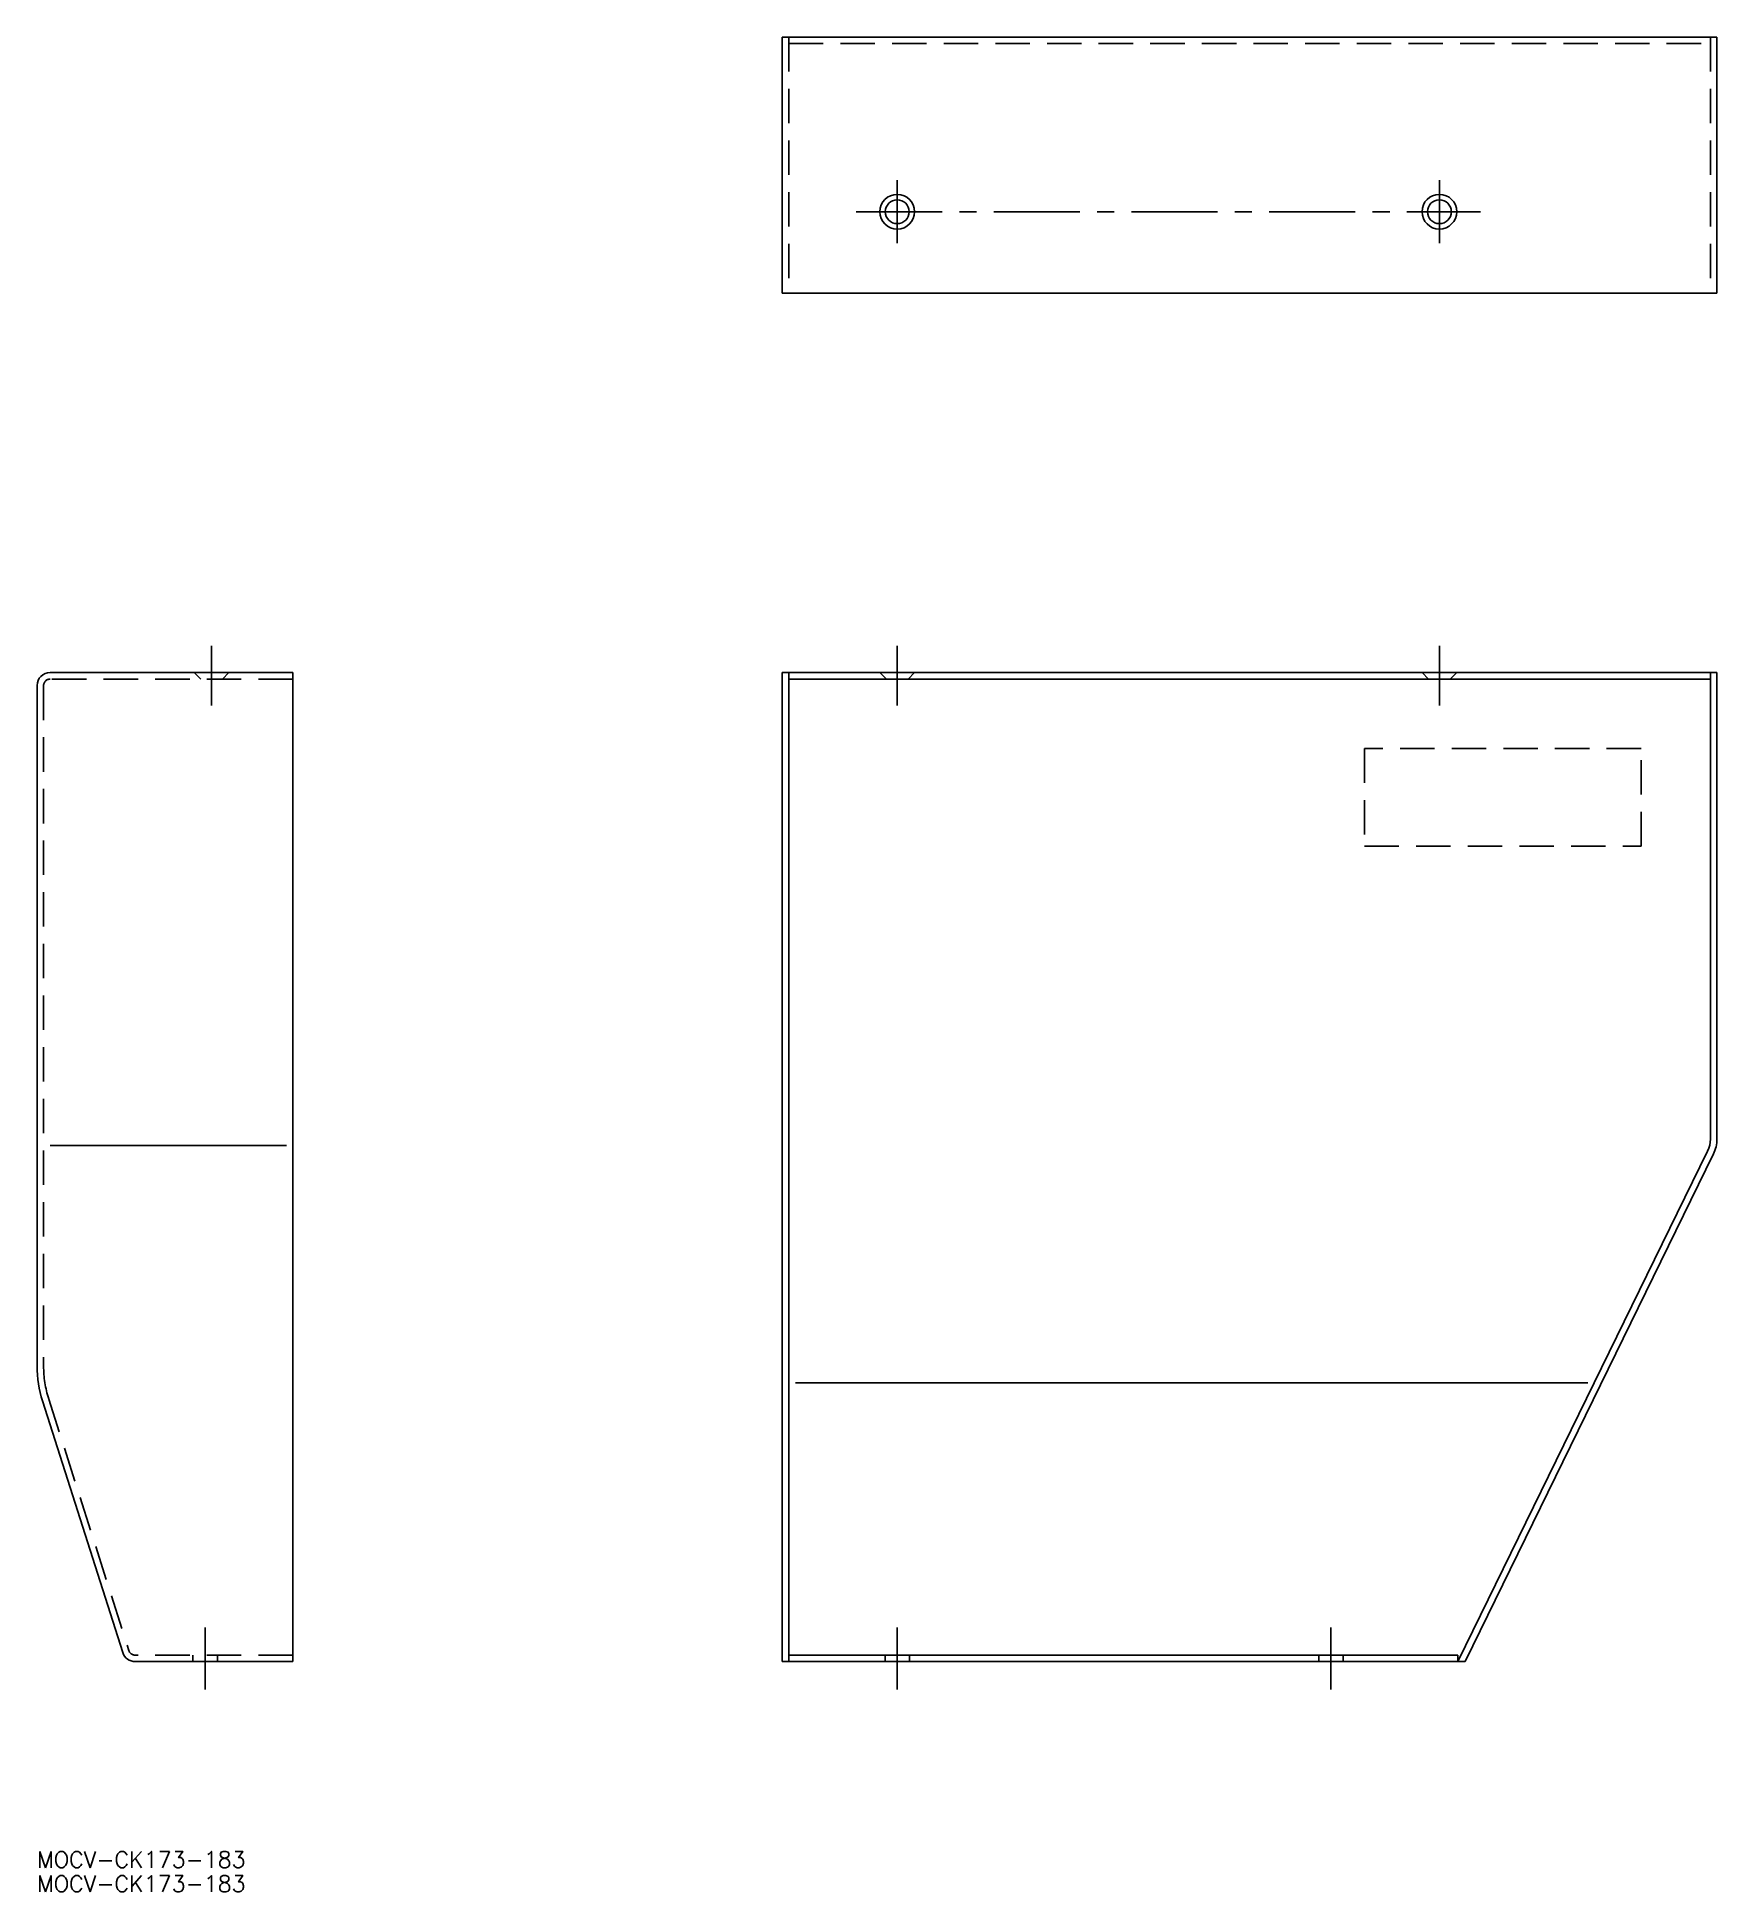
# Model space of a CAD drawing. Extents: x 0 to 310, y -7 to 335.
import ezdxf

# ---------------------------------------------------------------- set-up
doc = ezdxf.new("R2010")
doc.units = 0
doc.header["$LTSCALE"] = 0.5
doc.linetypes.add('CENTER', pattern=[50.8, 31.75, -6.35, 6.35, -6.35])
doc.linetypes.add('DASHED', pattern=[19.05, 12.7, -6.35])
doc.layers.get('0').update_dxf_attribs({"linetype": 'CONTINUOUS'})
doc.layers.add('CENTER', color=1, linetype='CENTER')
doc.styles.get("Standard").update_dxf_attribs({"font": 'txt.shx', "height": 3, "bigfont": 'bigfont.shx'})

# ---------------------------------------------------------------- blocks, each defined once
blk = doc.blocks.new('*U33')
at = {"color": 7, "linetype": 'CONTINUOUS'}
blk.add_text('MOCV-CK173-183', height=3, dxfattribs=at).set_placement((0, -3))
blk = doc.blocks.new('*U34')
at = {"color": 7, "linetype": 'CONTINUOUS'}
blk.add_text('MOCV-CK173-183', height=3, dxfattribs=at).set_placement((0, -7.47))

msp = doc.modelspace()

# ---------------------------------------------------------------- linework, layer by layer
at = {"color": 7, "linetype": 'CONTINUOUS'}
for p, q in [((137.47, 334.6), (137.47, 287.4)), ((137.47, 334.6), (309.87, 334.6)), ((309.87, 334.6), (309.87, 287.4)), ((137.47, 287.4), (309.87, 287.4)), ((47.2, 217.4), (2.4, 217.4)), ((47.2, 217.4), (47.2, 35)), ((137.47, 217.4), (309.87, 217.4)), ((137.47, 35), (137.47, 217.4)), ((138.67, 217.4), (138.67, 35)), ((138.67, 216.2), (308.67, 216.2)), ((308.67, 217.4), (308.67, 131.36)), ((309.87, 217.4), (309.87, 131.35)), ((0, 215), (0, 89.51)), ((308.16, 129.16), (262.08, 35)), ((263.42, 35), (309.24, 128.64)), ((1, 83.07), (15.79, 36.67)), ((47.2, 35), (18.08, 35)), ((263.42, 35), (137.47, 35)), ((138.67, 36.2), (262.08, 36.2)), ((262.08, 35), (262.08, 36.2))]:
    msp.add_line(p, q, dxfattribs=at)
at = {"color": 3, "linetype": 'DASHED'}
for p, q in [((138.67, 334.6), (138.67, 287.4)), ((138.67, 333.4), (308.67, 333.4)), ((308.67, 334.6), (308.67, 287.4)), ((47.2, 216.2), (2.4, 216.2)), ((29, 217.4), (30.2, 216.2)), ((35.4, 217.4), (34.2, 216.2)), ((155.47, 217.4), (156.67, 216.2)), ((161.87, 217.4), (160.67, 216.2)), ((255.47, 217.4), (256.67, 216.2)), ((261.87, 217.4), (260.67, 216.2)), ((1.2, 215), (1.2, 89.51)), ((295.87, 203.4), (244.87, 203.4)), ((244.87, 203.4), (244.87, 185.4)), ((295.87, 185.4), (295.87, 203.4)), ((244.87, 185.4), (295.87, 185.4)), ((2.14, 83.43), (16.93, 37.04)), ((47.2, 36.2), (18.08, 36.2)), ((28.75, 35), (28.75, 36.2)), ((33.25, 35), (33.25, 36.2)), ((156.42, 35), (156.42, 36.2)), ((160.92, 35), (160.92, 36.2)), ((236.42, 35), (236.42, 36.2)), ((240.92, 35), (240.92, 36.2))]:
    msp.add_line(p, q, dxfattribs=at)
at = {"color": 3, "linetype": 'CONTINUOUS'}
for p, q in [((46, 130.2), (2.4, 130.2)), ((139.87, 86.4), (286.03, 86.4))]:
    msp.add_line(p, q, dxfattribs=at)
at = {"color": 7, "linetype": 'CONTINUOUS'}
for centre, radius in [((158.67, 302.4), 3.2), ((158.67, 302.4), 2.2), ((258.67, 302.4), 3.2), ((258.67, 302.4), 2.2)]:
    msp.add_circle(centre, radius, dxfattribs=at)
for centre, radius, start, end in [((2.4, 215), 2.4, 90, 180), ((303.67, 131.36), 5, 333.9246, 0), ((303.67, 131.36), 6.2, 333.9246, 0), ((21.2, 89.51), 21.2, 180, 197.6795), ((18.08, 37.4), 2.4, 197.6795, 270)]:
    msp.add_arc(centre, radius, start, end, dxfattribs=at)
at = {"color": 3, "linetype": 'DASHED'}
for centre, radius, start, end in [((2.4, 215), 1.2, 90, 180), ((21.2, 89.51), 20, 180, 197.6795), ((18.08, 37.4), 1.2, 197.6795, 270)]:
    msp.add_arc(centre, radius, start, end, dxfattribs=at)
at = {"layer": 'CENTER', "color": 1, "linetype": 'CENTER'}
for p, q in [((158.67, 308.23), (158.67, 296.57)), ((258.67, 308.23), (258.67, 296.57)), ((151.08, 302.4), (266.26, 302.4)), ((152.84, 302.4), (164.49, 302.4)), ((32.2, 222.33), (32.2, 211.31)), ((32.2, 222.33), (32.2, 211.31)), ((158.67, 222.33), (158.67, 211.31)), ((258.67, 222.33), (258.67, 211.31)), ((31, 41.32), (31, 29.88)), ((158.67, 41.32), (158.67, 29.88)), ((238.67, 41.32), (238.67, 29.88))]:
    msp.add_line(p, q, dxfattribs=at)

# ---------------------------------------------------------------- block references
at = {"color": 7, "linetype": 'CONTINUOUS'}
for name in ['*U33', '*U34']:
    msp.add_blockref(name, (0, 0), dxfattribs=at)

doc.saveas('drawing.dxf')
